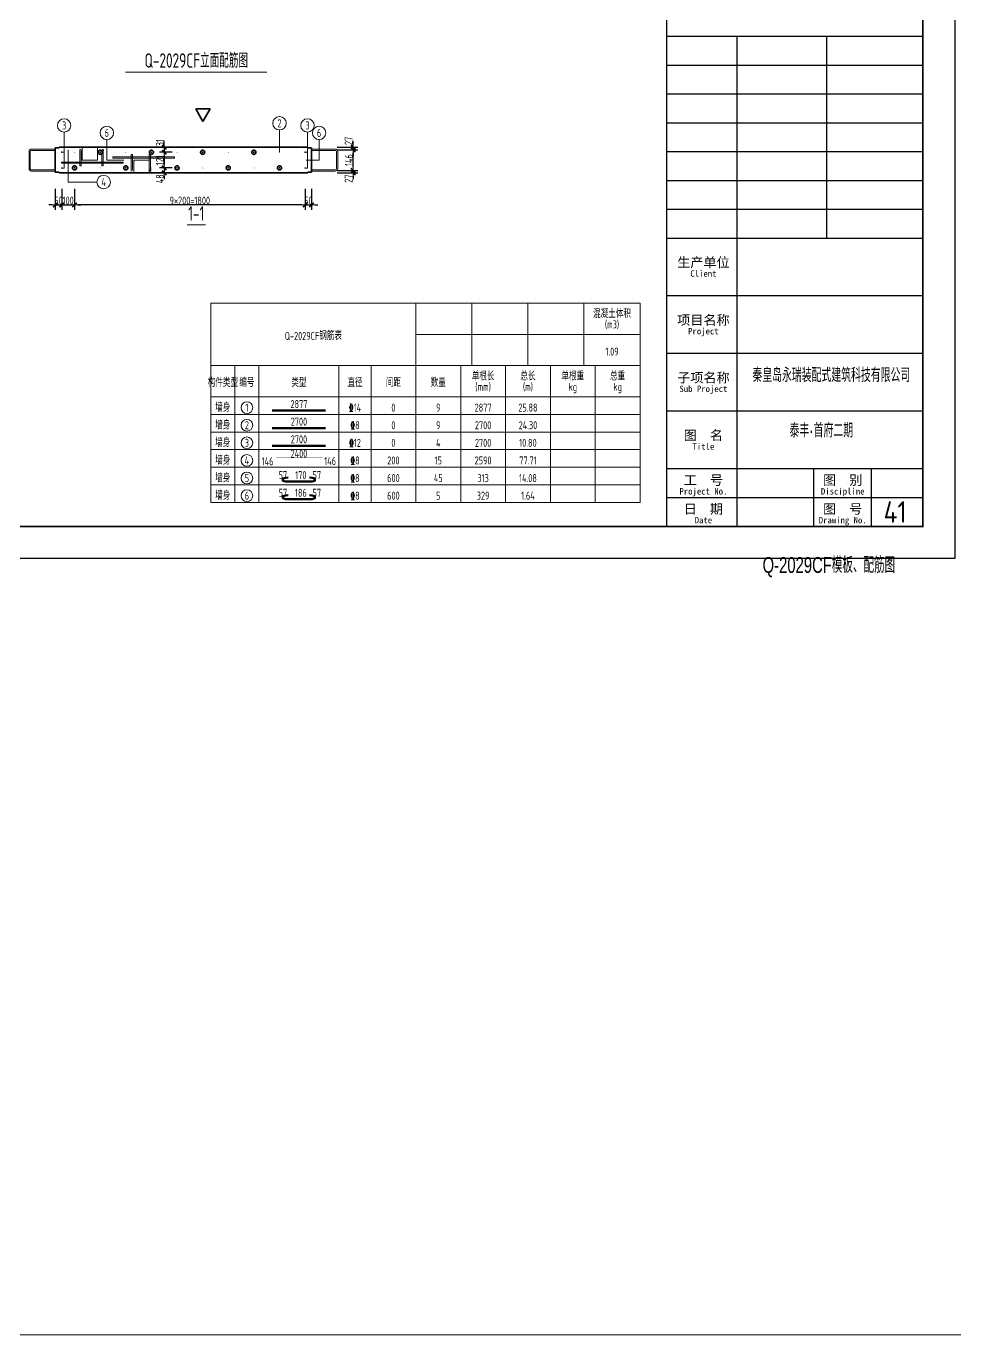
# Model space of a CAD drawing. Extents: x -85320 to 1679916, y -1321939 to 627.
# Drawn here: x 1172744 to 1201740, y -1211112 to -1170247 of the extents above; entities that cross this region are included whole.
import ezdxf
from ezdxf.enums import TextEntityAlignment as Align

# ---------------------------------------------------------------- set-up
doc = ezdxf.new("R2010")
doc.units = 0
doc.header["$LTSCALE"] = 1000
doc.linetypes.add('点划线', pattern=[1850, 1200, -300, 50, -300])
for name, color, linetype in [('BORDER', 7, 'Continuous'), ('TH', 7, 'Continuous'), ('Y-03墙-03预制墙钢筋', 1, 'Continuous'), ('图框文字', 7, 'Continuous'), ('打印线框', 7, 'Continuous'), ('拉模', 7, 'Continuous')]:
    doc.layers.add(name, color=color, linetype=linetype)
for name, color, linetype, lineweight in [('参数表文字', 7, 'Continuous', 18), ('参数表边线', 253, 'Continuous', 18), ('手孔', 6, 'Continuous', 0), ('梁截面纵筋', 1, 'Continuous', 50), ('直线', 7, 'Continuous', 18), ('预制墙图名', 7, 'Continuous', 18), ('预制墙墙身水平筋', 130, 'Continuous', 18), ('预制墙墙身纵向受力筋', 1, 'Continuous', 18), ('预制墙墙身纵向非受力筋', 94, 'Continuous', 18), ('预制墙墙身附加筋', 94, 'Continuous', 18), ('预制墙拉筋', 130, 'Continuous', 18), ('预制墙详图孔洞', 9, '点划线', 18), ('预制墙详图标注', 3, 'Continuous', 18), ('预制墙详图轮廓', 3, 'Continuous', 35)]:
    doc.layers.add(name, color=color, linetype=linetype, lineweight=lineweight)
doc.styles.get("Standard").update_dxf_attribs({"font": 'gbenor.shx', "bigfont": 'gbcbig.shx'})
doc.styles.add('TSSD_Rein', font='Tssdeng.shx', dxfattribs={"width": 0.7, "bigfont": 'hztxt.shx'})
doc.styles.add('中西文等高字体', font='hztxt_e.shx', dxfattribs={"width": 0.7, "bigfont": 'hbhz.shx'})
doc.styles.add('样式 1', font='yjkeng.shx', dxfattribs={"width": 0.7, "bigfont": 'yjkchn.shx'})
doc.styles.add('样式 2', font='yjkeng.shx', dxfattribs={"width": 0.7, "bigfont": 'yjkchn.shx'})
doc.styles.add('设计院一', font='', dxfattribs={"width": 0.8})
doc.styles.get('设计院一').set_extended_font_data('SimSun')
doc.dimstyles.new('盈建科结构', dxfattribs={"dimscale": 100, "dimtxt": 2.5, "dimasz": 1, "dimexe": 1.5, "dimexo": 0.625, "dimgap": 0.1, "dimtad": 1, "dimdec": 0, "dimrnd": 1, "dimzin": 0, "dimdsep": 46, "dimtxsty": '样式 1', "dimblk": '_yjkbk', "dimblk1": 'ARCHTICK', "dimblk2": 'ARCHTICK', "dimcen": 0.09, "dimadec": 0, "dimazin": 0, "dimtfac": 1, "dimtdec": 4, "dimtix": 1, "dimtmove": 2, "dimatfit": 3, "dimfxl": 1, "dimtolj": 1, "dimtzin": 0, "dimarcsym": 0})

# ---------------------------------------------------------------- blocks, each defined once
blk = doc.blocks.new('_yjkbk')
blk.add_line((-1, 0), (1.5, 0))
blk.add_lwpolyline([(-0.7, -0.7, 0.5, 0.5, 0), (0.7, 0.7, 0.5, 0.5, 0)], format="xyseb")
blk = doc.blocks.new('*D4552')
at = {"layer": 'Defpoints', "color": 0, "transparency": 16777216}
for p in [(1173654, -1175329), (1173854, -1175329), (1173854, -1175829)]:
    blk.add_point(p, dxfattribs=at)
at = {"layer": '预制墙详图标注', "color": 0, "lineweight": -2, "transparency": 16777216}
for p, q in [((1173654, -1175329), (1173654, -1175979)), ((1173854, -1175329), (1173854, -1175979)), ((1173554, -1175829), (1173454, -1175829)), ((1173654, -1175829), (1173854, -1175829)), ((1173954, -1175829), (1174054, -1175829))]:
    blk.add_line(p, q, dxfattribs=at)
at = {"layer": '预制墙详图标注', "color": 0, "lineweight": -2, "transparency": 16777216, "xscale": 100, "yscale": 100, "zscale": 100}
blk.add_blockref('_yjkbk', (1173654, -1175829), dxfattribs=at)
at = {"layer": '预制墙详图标注', "color": 0, "lineweight": -2, "transparency": 16777216, "xscale": 100, "yscale": 100, "zscale": 100, "rotation": 180}
blk.add_blockref('_yjkbk', (1173854, -1175829), dxfattribs=at)
at = {"layer": '预制墙详图标注', "color": 0, "transparency": 16777216, "insert": (1173754, -1175819), "char_height": 250, "attachment_point": 8, "style": '样式 1'}
blk.add_mtext('\\A1;50', dxfattribs=at)
blk = doc.blocks.new('_ArchTick')
at = {"color": 0, "linetype": 'ByBlock', "const_width": 0.4}
blk.add_lwpolyline([(-0.5, -0.5), (0.5, 0.5)], dxfattribs=at)
blk = doc.blocks.new('*D4553')
at = {"layer": 'Defpoints', "color": 0, "transparency": 16777216}
for p in [(1173854, -1175329), (1174254, -1175329), (1174254, -1175829)]:
    blk.add_point(p, dxfattribs=at)
at = {"layer": '预制墙详图标注', "color": 0, "lineweight": -2, "transparency": 16777216}
for p, q in [((1173854, -1175329), (1173854, -1175979)), ((1174254, -1175329), (1174254, -1175979)), ((1173754, -1175829), (1173654, -1175829)), ((1173854, -1175829), (1174254, -1175829)), ((1174354, -1175829), (1174454, -1175829))]:
    blk.add_line(p, q, dxfattribs=at)
at = {"layer": '预制墙详图标注', "color": 0, "lineweight": -2, "transparency": 16777216, "xscale": 100, "yscale": 100, "zscale": 100}
blk.add_blockref('_yjkbk', (1173854, -1175829), dxfattribs=at)
at = {"layer": '预制墙详图标注', "color": 0, "lineweight": -2, "transparency": 16777216, "xscale": 100, "yscale": 100, "zscale": 100, "rotation": 180}
blk.add_blockref('_yjkbk', (1174254, -1175829), dxfattribs=at)
at = {"layer": '预制墙详图标注', "color": 0, "transparency": 16777216, "insert": (1174054, -1175819), "char_height": 250, "attachment_point": 8, "style": '样式 1'}
blk.add_mtext('\\A1;100', dxfattribs=at)
blk = doc.blocks.new('*D4554')
at = {"layer": 'Defpoints', "color": 0, "transparency": 16777216}
for p in [(1174254, -1175329), (1181454, -1175329), (1174254, -1175829)]:
    blk.add_point(p, dxfattribs=at)
at = {"layer": '预制墙详图标注', "color": 0, "lineweight": -2, "transparency": 16777216}
for p, q in [((1174254, -1175392), (1174254, -1175979)), ((1181454, -1175392), (1181454, -1175979)), ((1181354, -1175829), (1174354, -1175829))]:
    blk.add_line(p, q, dxfattribs=at)
at = {"layer": '预制墙详图标注', "color": 0, "lineweight": -2, "transparency": 16777216, "xscale": 100, "yscale": 100, "zscale": 100, "rotation": 180}
blk.add_blockref('_yjkbk', (1174254, -1175829), dxfattribs=at)
at = {"layer": '预制墙详图标注', "color": 0, "lineweight": -2, "transparency": 16777216, "xscale": 100, "yscale": 100, "zscale": 100}
blk.add_blockref('_yjkbk', (1181454, -1175829), dxfattribs=at)
at = {"layer": '预制墙详图标注', "color": 0, "transparency": 16777216, "insert": (1177854, -1175819), "char_height": 250, "attachment_point": 8, "style": '样式 1'}
blk.add_mtext('\\A1;9×200=1800', dxfattribs=at)
blk = doc.blocks.new('*D4555')
at = {"layer": 'Defpoints', "color": 0, "transparency": 16777216}
for p in [(1181454, -1175329), (1181654, -1175329), (1181654, -1175829)]:
    blk.add_point(p, dxfattribs=at)
at = {"layer": '预制墙详图标注', "color": 0, "lineweight": -2, "transparency": 16777216}
for p, q in [((1181454, -1175329), (1181454, -1175979)), ((1181654, -1175329), (1181654, -1175979)), ((1181354, -1175829), (1181254, -1175829)), ((1181454, -1175829), (1181654, -1175829)), ((1181754, -1175829), (1181854, -1175829))]:
    blk.add_line(p, q, dxfattribs=at)
at = {"layer": '预制墙详图标注', "color": 0, "lineweight": -2, "transparency": 16777216, "xscale": 100, "yscale": 100, "zscale": 100}
blk.add_blockref('_yjkbk', (1181454, -1175829), dxfattribs=at)
at = {"layer": '预制墙详图标注', "color": 0, "lineweight": -2, "transparency": 16777216, "xscale": 100, "yscale": 100, "zscale": 100, "rotation": 180}
blk.add_blockref('_yjkbk', (1181654, -1175829), dxfattribs=at)
at = {"layer": '预制墙详图标注', "color": 0, "transparency": 16777216, "insert": (1181554, -1175819), "char_height": 250, "attachment_point": 8, "style": '样式 1'}
blk.add_mtext('\\A1;50', dxfattribs=at)
blk = doc.blocks.new('*D4579')
at = {"layer": 'Defpoints', "color": 0, "transparency": 16777216}
for p in [(1182454, -1174753), (1182454, -1174829), (1182954, -1174753)]:
    blk.add_point(p, dxfattribs=at)
at = {"layer": '预制墙详图标注', "color": 0, "lineweight": -2, "transparency": 16777216}
for p, q in [((1182454, -1174753), (1183104, -1174753)), ((1182454, -1174829), (1183104, -1174829)), ((1182954, -1174653), (1182954, -1174553)), ((1182954, -1174829), (1182954, -1174753)), ((1182954, -1174929), (1182954, -1175029))]:
    blk.add_line(p, q, dxfattribs=at)
at = {"layer": '预制墙详图标注', "color": 0, "lineweight": -2, "transparency": 16777216, "xscale": 100, "yscale": 100, "zscale": 100}
for p, rotation in [((1182954, -1174753), 270), ((1182954, -1174829), 90)]:
    blk.add_blockref('_yjkbk', p, dxfattribs=dict(at, rotation=rotation))
at = {"layer": '预制墙详图标注', "color": 0, "transparency": 16777216, "insert": (1182936, -1175009), "char_height": 250, "attachment_point": 8, "rotation": 90, "style": '样式 1'}
blk.add_mtext('\\A1;27', dxfattribs=at)
blk = doc.blocks.new('*D4580')
at = {"layer": 'Defpoints', "color": 0, "transparency": 16777216}
for p in [(1182454, -1174105), (1182954, -1174105), (1182454, -1174753)]:
    blk.add_point(p, dxfattribs=at)
at = {"layer": '预制墙详图标注', "color": 0, "lineweight": -2, "transparency": 16777216}
for p, q in [((1182454, -1174105), (1183104, -1174105)), ((1182954, -1174653), (1182954, -1174205)), ((1182454, -1174753), (1183104, -1174753))]:
    blk.add_line(p, q, dxfattribs=at)
at = {"layer": '预制墙详图标注', "color": 0, "lineweight": -2, "transparency": 16777216, "xscale": 100, "yscale": 100, "zscale": 100}
for p, rotation in [((1182954, -1174105), 90), ((1182954, -1174753), 270)]:
    blk.add_blockref('_yjkbk', p, dxfattribs=dict(at, rotation=rotation))
at = {"layer": '预制墙详图标注', "color": 0, "transparency": 16777216, "insert": (1182944, -1174429), "char_height": 250, "attachment_point": 8, "rotation": 90, "style": '样式 1'}
blk.add_mtext('\\A1;146', dxfattribs=at)
blk = doc.blocks.new('*D4581')
at = {"layer": 'Defpoints', "color": 0, "transparency": 16777216}
for p in [(1182454, -1174029), (1182954, -1174029), (1182454, -1174105)]:
    blk.add_point(p, dxfattribs=at)
at = {"layer": '预制墙详图标注', "color": 0, "lineweight": -2, "transparency": 16777216}
for p, q in [((1182454, -1174029), (1183104, -1174029)), ((1182954, -1173929), (1182954, -1173829)), ((1182954, -1174105), (1182954, -1174029)), ((1182454, -1174105), (1183104, -1174105)), ((1182954, -1174205), (1182954, -1174305))]:
    blk.add_line(p, q, dxfattribs=at)
at = {"layer": '预制墙详图标注', "color": 0, "lineweight": -2, "transparency": 16777216, "xscale": 100, "yscale": 100, "zscale": 100}
for p, rotation in [((1182954, -1174029), 270), ((1182954, -1174105), 90)]:
    blk.add_blockref('_yjkbk', p, dxfattribs=dict(at, rotation=rotation))
at = {"layer": '预制墙详图标注', "color": 0, "transparency": 16777216, "insert": (1182938, -1173830), "char_height": 250, "attachment_point": 8, "rotation": 90, "style": '样式 1'}
blk.add_mtext('\\A1;27', dxfattribs=at)
blk = doc.blocks.new('*D4599')
at = {"layer": 'Defpoints', "color": 0, "transparency": 16777216}
for p in [(1177054, -1174829), (1177304, -1174673), (1177304, -1174829)]:
    blk.add_point(p, dxfattribs=at)
at = {"layer": '预制墙详图标注', "color": 0, "lineweight": -2, "transparency": 16777216}
for p, q in [((1177054, -1174573), (1177054, -1174473)), ((1177304, -1174673), (1176904, -1174673)), ((1177304, -1174829), (1176904, -1174829)), ((1177054, -1174673), (1177054, -1174829)), ((1177054, -1174929), (1177054, -1175029))]:
    blk.add_line(p, q, dxfattribs=at)
at = {"layer": '预制墙详图标注', "color": 0, "lineweight": -2, "transparency": 16777216, "xscale": 100, "yscale": 100, "zscale": 100}
for p, rotation in [((1177054, -1174673), 270), ((1177054, -1174829), 90)]:
    blk.add_blockref('_yjkbk', p, dxfattribs=dict(at, rotation=rotation))
at = {"layer": '预制墙详图标注', "color": 0, "transparency": 16777216, "insert": (1177044, -1175012), "char_height": 250, "attachment_point": 8, "rotation": 90, "style": '样式 1'}
blk.add_mtext('\\A1;48', dxfattribs=at)
blk = doc.blocks.new('*D4600')
at = {"layer": 'Defpoints', "color": 0, "transparency": 16777216}
for p in [(1177304, -1174185), (1177054, -1174673), (1177304, -1174673)]:
    blk.add_point(p, dxfattribs=at)
at = {"layer": '预制墙详图标注', "color": 0, "lineweight": -2, "transparency": 16777216}
for p, q in [((1177304, -1174185), (1176904, -1174185)), ((1177054, -1174285), (1177054, -1174573)), ((1177304, -1174673), (1176904, -1174673))]:
    blk.add_line(p, q, dxfattribs=at)
at = {"layer": '预制墙详图标注', "color": 0, "lineweight": -2, "transparency": 16777216, "xscale": 100, "yscale": 100, "zscale": 100}
for p, rotation in [((1177054, -1174185), 90), ((1177054, -1174673), 270)]:
    blk.add_blockref('_yjkbk', p, dxfattribs=dict(at, rotation=rotation))
at = {"layer": '预制墙详图标注', "color": 0, "transparency": 16777216, "insert": (1177044, -1174429), "char_height": 250, "attachment_point": 8, "rotation": 90, "style": '样式 1'}
blk.add_mtext('\\A1;121', dxfattribs=at)
blk = doc.blocks.new('*D4601')
at = {"layer": 'Defpoints', "color": 0, "transparency": 16777216}
for p in [(1177304, -1174029), (1177054, -1174185), (1177304, -1174185)]:
    blk.add_point(p, dxfattribs=at)
at = {"layer": '预制墙详图标注', "color": 0, "lineweight": -2, "transparency": 16777216}
for p, q in [((1177304, -1174029), (1176904, -1174029)), ((1177054, -1173929), (1177054, -1173829)), ((1177054, -1174029), (1177054, -1174185)), ((1177304, -1174185), (1176904, -1174185)), ((1177054, -1174285), (1177054, -1174385))]:
    blk.add_line(p, q, dxfattribs=at)
at = {"layer": '预制墙详图标注', "color": 0, "lineweight": -2, "transparency": 16777216, "xscale": 100, "yscale": 100, "zscale": 100}
for p, rotation in [((1177054, -1174029), 270), ((1177054, -1174185), 90)]:
    blk.add_blockref('_yjkbk', p, dxfattribs=dict(at, rotation=rotation))
at = {"layer": '预制墙详图标注', "color": 0, "transparency": 16777216, "insert": (1177044, -1173884), "char_height": 250, "attachment_point": 8, "rotation": 90, "style": '样式 1'}
blk.add_mtext('\\A1;31', dxfattribs=at)
blk = doc.blocks.new('图框1')
at = {"color": 7}
for p, q in [((1425679, -783089), (1425679, -823089)), ((1433679, -783089), (1433679, -823089)), ((1433679, -823089), (1433679, -783089)), ((1433679, -783089), (1433679, -823089)), ((1433679, -823089), (1433679, -783089)), ((1433679, -807789), (1425679, -807789)), ((1427879, -814089), (1427879, -807789)), ((1430679, -814089), (1430679, -807789)), ((1433679, -808689), (1425679, -808689)), ((1433679, -809589), (1425679, -809589)), ((1433679, -810489), (1425679, -810489)), ((1433679, -811389), (1425679, -811389)), ((1433679, -812289), (1425679, -812289)), ((1433679, -813189), (1425679, -813189)), ((1433679, -814089), (1425679, -814089)), ((1427879, -823089), (1427879, -814089)), ((1433679, -814089), (1431691, -814089)), ((1433679, -815889), (1425679, -815889)), ((1433679, -817689), (1425679, -817689)), ((1433679, -819489), (1425679, -819489)), ((1433679, -821289), (1425679, -821289)), ((1430279, -823089), (1430279, -821289)), ((1432079, -823089), (1432079, -821289)), ((1433679, -822189), (1425679, -822189)), ((1425679, -823089), (1433679, -823089)), ((1425679, -823089), (1433679, -823089))]:
    blk.add_line(p, q, dxfattribs=at)
at = {"layer": 'BORDER', "const_width": 50}
blk.add_lwpolyline([(1377779, -823089), (1377779, -783089), (1433679, -783089), (1433679, -823089)], close=True, dxfattribs=at)
at = {"color": 7, "style": '设计院一'}
for s, height, p in [('生产单位', 300, (1426829, -814989)), ('Client', 200, (1426829, -815289)), ('项目名称', 300, (1426829, -816789)), ('Project', 200, (1426829, -817089)), ('子项名称', 300, (1426829, -818589)), ('Sub Project', 200, (1426829, -818889)), ('图  名', 300, (1426829, -820389)), ('Title', 200, (1426829, -820689)), ('工  号', 300, (1426829, -821789)), ('图  别', 300, (1431179, -821789)), ('Project No.', 200, (1426829, -822089)), ('Discipline', 200, (1431179, -822089)), ('日  期', 300, (1426829, -822689)), ('图  号', 300, (1431179, -822689)), ('Date', 200, (1426829, -822989)), ('Drawing No.', 200, (1431179, -822989))]:
    blk.add_text(s, height=height, dxfattribs=at).set_placement(p, align=Align.CENTER)
at = {"layer": 'TH', "color": 2, "style": '中西文等高字体', "width": 0.7}
for s, p in [('秦皇岛永瑞装配式建筑科技有限公司', (1428359, -818709)), ('泰丰·首府二期', (1429517, -820439))]:
    blk.add_text(s, height=440, dxfattribs=at).set_placement(p, align=Align.BOTTOM_LEFT)
blk = doc.blocks.new('闭口大左')
at = {"layer": '预制墙墙身水平筋', "color": 4, "lineweight": 0}
for p, q in [((1052669, -854687), (1052669, -855255)), ((1052709, -854687), (1052709, -855255))]:
    blk.add_line(p, q, dxfattribs=at)
at = {"layer": '预制墙墙身水平筋', "lineweight": 0}
for p, q in [((1052729, -854627), (1053489, -854627)), ((1052729, -854627), (1053489, -854627)), ((1052729, -854627), (1053489, -854627)), ((1052729, -854627), (1053489, -854627)), ((1052729, -854627), (1053489, -854627)), ((1052729, -854627), (1053489, -854627)), ((1052729, -854627), (1053489, -854627)), ((1052729, -854627), (1053489, -854627)), ((1052729, -854627), (1053489, -854627)), ((1052729, -854627), (1053489, -854627)), ((1052729, -854627), (1053489, -854627)), ((1052729, -854627), (1053489, -854627)), ((1052729, -854627), (1053489, -854627)), ((1052729, -854627), (1053489, -854627)), ((1052729, -854627), (1053489, -854627)), ((1053489, -854667), (1052729, -854667)), ((1053489, -854667), (1052729, -854667)), ((1053489, -854667), (1052729, -854667)), ((1053489, -854667), (1052729, -854667)), ((1053489, -854667), (1052729, -854667)), ((1053489, -854667), (1052729, -854667)), ((1053489, -854667), (1052729, -854667)), ((1053489, -854667), (1052729, -854667)), ((1053489, -854667), (1052729, -854667)), ((1053489, -854667), (1052729, -854667)), ((1053489, -854667), (1052729, -854667)), ((1053489, -854667), (1052729, -854667)), ((1053489, -854667), (1052729, -854667)), ((1053489, -854667), (1052729, -854667)), ((1053489, -854667), (1052729, -854667)), ((1052729, -855275), (1053489, -855275)), ((1053489, -855315), (1052729, -855315))]:
    blk.add_line(p, q, dxfattribs=at)
for centre, radius, start, end in [((1052729, -854687), 60, 90, 180), ((1052729, -854687), 60, 90, 180), ((1052729, -854687), 60, 90, 180), ((1052729, -854687), 60, 90, 180), ((1052729, -854687), 60, 90, 180), ((1052729, -854687), 60, 90, 180), ((1052729, -854687), 60, 90, 180), ((1052729, -854687), 60, 90, 180), ((1052729, -854687), 60, 90, 180), ((1052729, -854687), 60, 90, 180), ((1052729, -854687), 60, 90, 180), ((1052729, -854687), 60, 90, 180), ((1052729, -854687), 60, 90, 180), ((1052729, -854687), 60, 90, 180), ((1052729, -854687), 20, 90, 180), ((1052729, -854687), 20, 90, 180), ((1052729, -854687), 20, 90, 180), ((1052729, -854687), 20, 90, 180), ((1052729, -854687), 20, 90, 180), ((1052729, -854687), 20, 90, 180), ((1052729, -854687), 20, 90, 180), ((1052729, -854687), 20, 90, 180), ((1052729, -854687), 20, 90, 180), ((1052729, -854687), 20, 90, 180), ((1052729, -854687), 20, 90, 180), ((1052729, -854687), 20, 90, 180), ((1052729, -854687), 20, 90, 180), ((1052729, -854687), 20, 90, 180), ((1052729, -855255), 60, 180, 270), ((1052729, -855255), 20, 180, 270)]:
    blk.add_arc(centre, radius, start, end, dxfattribs=at)
blk = doc.blocks.new('u闭口大右')
at = {"layer": '预制墙墙身水平筋', "lineweight": 0}
for p, q in [((1059089, -854627), (1059833, -854627)), ((1059089, -854627), (1059833, -854627)), ((1059089, -854627), (1059833, -854627)), ((1059089, -854627), (1059833, -854627)), ((1059089, -854627), (1059833, -854627)), ((1059089, -854627), (1059833, -854627)), ((1059089, -854627), (1059833, -854627)), ((1059089, -854627), (1059833, -854627)), ((1059089, -854627), (1059833, -854627)), ((1059089, -854627), (1059833, -854627)), ((1059089, -854627), (1059833, -854627)), ((1059089, -854627), (1059833, -854627)), ((1059089, -854627), (1059833, -854627)), ((1059089, -854627), (1059833, -854627)), ((1059089, -854627), (1059833, -854627)), ((1059833, -854667), (1059089, -854667)), ((1059833, -854667), (1059089, -854667)), ((1059833, -854667), (1059089, -854667)), ((1059833, -854667), (1059089, -854667)), ((1059833, -854667), (1059089, -854667)), ((1059833, -854667), (1059089, -854667)), ((1059833, -854667), (1059089, -854667)), ((1059833, -854667), (1059089, -854667)), ((1059833, -854667), (1059089, -854667)), ((1059833, -854667), (1059089, -854667)), ((1059833, -854667), (1059089, -854667)), ((1059833, -854667), (1059089, -854667)), ((1059833, -854667), (1059089, -854667)), ((1059833, -854667), (1059089, -854667)), ((1059833, -854667), (1059089, -854667)), ((1059869, -854732), (1059869, -854703)), ((1059869, -854732), (1059869, -854703)), ((1059869, -854732), (1059869, -854703)), ((1059869, -854732), (1059869, -854703)), ((1059869, -854732), (1059869, -854703)), ((1059869, -854732), (1059869, -854703)), ((1059869, -854732), (1059869, -854703)), ((1059869, -854732), (1059869, -854703)), ((1059869, -854732), (1059869, -854703)), ((1059869, -854732), (1059869, -854703)), ((1059869, -854732), (1059869, -854703)), ((1059869, -854732), (1059869, -854703)), ((1059869, -854732), (1059869, -854703)), ((1059869, -854732), (1059869, -854703)), ((1059869, -854732), (1059869, -854703)), ((1059909, -854703), (1059909, -854732)), ((1059909, -854703), (1059909, -854732)), ((1059909, -854703), (1059909, -854732)), ((1059909, -854703), (1059909, -854732)), ((1059909, -854703), (1059909, -854732)), ((1059909, -854703), (1059909, -854732)), ((1059909, -854703), (1059909, -854732)), ((1059909, -854703), (1059909, -854732)), ((1059909, -854703), (1059909, -854732)), ((1059909, -854703), (1059909, -854732)), ((1059909, -854703), (1059909, -854732)), ((1059909, -854703), (1059909, -854732)), ((1059909, -854703), (1059909, -854732)), ((1059909, -854703), (1059909, -854732)), ((1059909, -854703), (1059909, -854732)), ((1059089, -855275), (1059833, -855275)), ((1059089, -855275), (1059833, -855275)), ((1059089, -855275), (1059833, -855275)), ((1059089, -855275), (1059833, -855275)), ((1059089, -855275), (1059833, -855275)), ((1059089, -855275), (1059833, -855275)), ((1059089, -855275), (1059833, -855275)), ((1059089, -855275), (1059833, -855275)), ((1059089, -855275), (1059833, -855275)), ((1059089, -855275), (1059833, -855275)), ((1059089, -855275), (1059833, -855275)), ((1059089, -855275), (1059833, -855275)), ((1059089, -855275), (1059833, -855275)), ((1059089, -855275), (1059833, -855275)), ((1059089, -855275), (1059833, -855275)), ((1059833, -855315), (1059089, -855315))]:
    blk.add_line(p, q, dxfattribs=at)
at = {"layer": '预制墙墙身水平筋', "color": 4, "lineweight": 0}
for p, q in [((1059869, -854703), (1059869, -855238)), ((1059909, -854703), (1059909, -855238))]:
    blk.add_line(p, q, dxfattribs=at)
at = {"layer": '预制墙墙身水平筋', "lineweight": 0}
for centre, radius, start, end in [((1059833, -854703), 76.6, 360, 90), ((1059833, -854703), 76.6, 360, 90), ((1059833, -854703), 76.6, 360, 90), ((1059833, -854703), 76.6, 360, 90), ((1059833, -854703), 76.6, 360, 90), ((1059833, -854703), 76.6, 360, 90), ((1059833, -854703), 76.6, 360, 90), ((1059833, -854703), 76.6, 360, 90), ((1059833, -854703), 76.6, 360, 90), ((1059833, -854703), 76.6, 360, 90), ((1059833, -854703), 76.6, 360, 90), ((1059833, -854703), 76.6, 360, 90), ((1059833, -854703), 76.6, 360, 90), ((1059833, -854703), 76.6, 360, 90), ((1059833, -854703), 36.6, 360, 90), ((1059833, -854703), 36.6, 360, 90), ((1059833, -854703), 36.6, 360, 90), ((1059833, -854703), 36.6, 360, 90), ((1059833, -854703), 36.6, 360, 90), ((1059833, -854703), 36.6, 360, 90), ((1059833, -854703), 36.6, 360, 90), ((1059833, -854703), 36.6, 360, 90), ((1059833, -854703), 36.6, 360, 90), ((1059833, -854703), 36.6, 360, 90), ((1059833, -854703), 36.6, 360, 90), ((1059833, -854703), 36.6, 360, 90), ((1059833, -854703), 36.6, 360, 90), ((1059833, -854703), 36.6, 360, 90), ((1059833, -855238), 76.6, 270, 0), ((1059833, -855238), 76.6, 270, 0), ((1059833, -855238), 76.6, 270, 0), ((1059833, -855238), 76.6, 270, 0), ((1059833, -855238), 76.6, 270, 0), ((1059833, -855238), 76.6, 270, 0), ((1059833, -855238), 76.6, 270, 0), ((1059833, -855238), 76.6, 270, 0), ((1059833, -855238), 76.6, 270, 0), ((1059833, -855238), 76.6, 270, 0), ((1059833, -855238), 76.6, 270, 0), ((1059833, -855238), 76.6, 270, 0), ((1059833, -855238), 76.6, 270, 0), ((1059833, -855238), 36.6, 270, 0), ((1059833, -855238), 76.6, 270, 0)]:
    blk.add_arc(centre, radius, start, end, dxfattribs=at)
blk = doc.blocks.new('手孔弯筋')
at = {"layer": '预制墙墙身水平筋', "color": 4, "lineweight": 0}
blk.add_line((1057610, -855147), (1057650, -855147), dxfattribs=at)
at = {"layer": '预制墙拉筋', "lineweight": 0}
for p, q in [((1057610, -854684), (1057610, -855147)), ((1057650, -855147), (1057650, -854684))]:
    blk.add_line(p, q, dxfattribs=at)
for radius in [57.5, 17.5]:
    blk.add_arc((1057592, -854684), radius, 360, 90, dxfattribs=at)

msp = doc.modelspace()

# ---------------------------------------------------------------- linework, layer by layer
at = {"layer": 'Y-03墙-03预制墙钢筋', "const_width": 6.4}
msp.add_lwpolyline([(1181993.551, -1183728.528), (1180563.852, -1183728.528, 0.414213562), (1180554.252, -1183738.128), (1180554.252, -1183962.55, 0.414213562), (1180563.852, -1183972.15), (1181993.551, -1183972.15, 0.414213562), (1182003.151, -1183962.55), (1182003.151, -1183738.128, 0.414213562)], format="xyb", close=True, dxfattribs=at)
at = {"layer": '参数表文字', "lineweight": 18}
for centre in [(1179635.621, -1182158.045), (1179635.621, -1182708.045), (1179635.621, -1183258.045), (1179635.621, -1183808.045), (1179635.621, -1184358.045), (1179635.621, -1184908.045)]:
    msp.add_circle(centre, 183.333, dxfattribs=at)
at = {"layer": '参数表边线', "lineweight": 18}
for p, q in [((1178510.621, -1180845.545), (1178510.621, -1178895.545)), ((1178510.621, -1178895.545), (1184910.621, -1178895.545)), ((1184910.621, -1180845.545), (1184910.621, -1178895.545)), ((1184910.621, -1179870.545), (1184910.621, -1178895.545)), ((1184910.621, -1178895.545), (1186660.621, -1178895.545)), ((1186660.621, -1179870.545), (1186660.621, -1178895.545)), ((1186660.621, -1178895.545), (1188410.621, -1178895.545)), ((1188410.621, -1179870.545), (1188410.621, -1178895.545)), ((1188410.621, -1178895.545), (1190160.621, -1178895.545)), ((1190160.621, -1179870.545), (1190160.621, -1178895.545)), ((1190160.621, -1178895.545), (1191910.621, -1178895.545)), ((1191910.621, -1179870.545), (1191910.621, -1178895.545)), ((1184910.621, -1180845.545), (1184910.621, -1179870.545)), ((1184910.621, -1179870.545), (1186660.621, -1179870.545)), ((1186660.621, -1180845.545), (1186660.621, -1179870.545)), ((1186660.621, -1179870.545), (1188410.621, -1179870.545)), ((1188410.621, -1180845.545), (1188410.621, -1179870.545)), ((1188410.621, -1179870.545), (1190160.621, -1179870.545)), ((1190160.621, -1180845.545), (1190160.621, -1179870.545)), ((1190160.621, -1179870.545), (1191910.621, -1179870.545)), ((1191910.621, -1180845.545), (1191910.621, -1179870.545)), ((1178510.621, -1180845.545), (1179260.621, -1180845.545)), ((1178510.621, -1180845.545), (1178510.621, -1181820.545)), ((1179260.621, -1180845.545), (1180010.621, -1180845.545)), ((1179260.621, -1180845.545), (1179260.621, -1181820.545)), ((1180010.621, -1180845.545), (1182510.621, -1180845.545)), ((1180010.621, -1180845.545), (1180010.621, -1181820.545)), ((1182510.621, -1180845.545), (1183510.621, -1180845.545)), ((1182510.621, -1180845.545), (1182510.621, -1181820.545)), ((1183510.621, -1180845.545), (1184910.621, -1180845.545)), ((1183510.621, -1180845.545), (1183510.621, -1181820.545)), ((1184910.621, -1180845.545), (1186310.621, -1180845.545)), ((1184910.621, -1180845.545), (1184910.621, -1181820.545)), ((1186310.621, -1180845.545), (1187710.621, -1180845.545)), ((1186310.621, -1180845.545), (1186310.621, -1181820.545)), ((1187710.621, -1180845.545), (1189110.621, -1180845.545)), ((1187710.621, -1180845.545), (1187710.621, -1181820.545)), ((1189110.621, -1180845.545), (1190510.621, -1180845.545)), ((1189110.621, -1180845.545), (1189110.621, -1181820.545)), ((1190510.621, -1180845.545), (1191910.621, -1180845.545)), ((1190510.621, -1180845.545), (1190510.621, -1181820.545)), ((1191910.621, -1180845.545), (1191910.621, -1181820.545)), ((1178510.621, -1181820.545), (1179260.621, -1181820.545)), ((1178510.621, -1181820.545), (1178510.621, -1182370.545)), ((1179260.621, -1181820.545), (1180010.621, -1181820.545)), ((1179260.621, -1181820.545), (1179260.621, -1182370.545)), ((1180010.621, -1181820.545), (1182510.621, -1181820.545)), ((1180010.621, -1181820.545), (1180010.621, -1182370.545)), ((1182510.621, -1181820.545), (1183510.621, -1181820.545)), ((1182510.621, -1181820.545), (1182510.621, -1182370.545)), ((1183510.621, -1181820.545), (1184910.621, -1181820.545)), ((1183510.621, -1181820.545), (1183510.621, -1182370.545)), ((1184910.621, -1181820.545), (1186310.621, -1181820.545)), ((1184910.621, -1181820.545), (1184910.621, -1182370.545)), ((1186310.621, -1181820.545), (1187710.621, -1181820.545)), ((1186310.621, -1181820.545), (1186310.621, -1182370.545)), ((1187710.621, -1181820.545), (1189110.621, -1181820.545)), ((1187710.621, -1181820.545), (1187710.621, -1182370.545)), ((1189110.621, -1181820.545), (1190510.621, -1181820.545)), ((1189110.621, -1181820.545), (1189110.621, -1182370.545)), ((1190510.621, -1181820.545), (1191910.621, -1181820.545)), ((1190510.621, -1181820.545), (1190510.621, -1182370.545)), ((1191910.621, -1181820.545), (1191910.621, -1182370.545)), ((1178510.621, -1182370.545), (1179260.621, -1182370.545)), ((1178510.621, -1182370.545), (1178510.621, -1182920.545)), ((1179260.621, -1182370.545), (1180010.621, -1182370.545)), ((1179260.621, -1182370.545), (1179260.621, -1182920.545)), ((1180010.621, -1182370.545), (1182510.621, -1182370.545)), ((1180010.621, -1182370.545), (1180010.621, -1182920.545)), ((1182510.621, -1182370.545), (1183510.621, -1182370.545)), ((1182510.621, -1182370.545), (1182510.621, -1182920.545)), ((1183510.621, -1182370.545), (1184910.621, -1182370.545)), ((1183510.621, -1182370.545), (1183510.621, -1182920.545)), ((1184910.621, -1182370.545), (1186310.621, -1182370.545)), ((1184910.621, -1182370.545), (1184910.621, -1182920.545)), ((1186310.621, -1182370.545), (1187710.621, -1182370.545)), ((1186310.621, -1182370.545), (1186310.621, -1182920.545)), ((1187710.621, -1182370.545), (1189110.621, -1182370.545)), ((1187710.621, -1182370.545), (1187710.621, -1182920.545)), ((1189110.621, -1182370.545), (1190510.621, -1182370.545)), ((1189110.621, -1182370.545), (1189110.621, -1182920.545)), ((1190510.621, -1182370.545), (1191910.621, -1182370.545)), ((1190510.621, -1182370.545), (1190510.621, -1182920.545)), ((1191910.621, -1182370.545), (1191910.621, -1182920.545)), ((1178510.621, -1182920.545), (1179260.621, -1182920.545)), ((1178510.621, -1182920.545), (1178510.621, -1183470.545)), ((1179260.621, -1182920.545), (1180010.621, -1182920.545)), ((1179260.621, -1182920.545), (1179260.621, -1183470.545)), ((1180010.621, -1182920.545), (1182510.621, -1182920.545)), ((1180010.621, -1182920.545), (1180010.621, -1183470.545)), ((1182510.621, -1182920.545), (1183510.621, -1182920.545)), ((1182510.621, -1182920.545), (1182510.621, -1183470.545)), ((1183510.621, -1182920.545), (1184910.621, -1182920.545)), ((1183510.621, -1182920.545), (1183510.621, -1183470.545)), ((1184910.621, -1182920.545), (1186310.621, -1182920.545)), ((1184910.621, -1182920.545), (1184910.621, -1183470.545)), ((1186310.621, -1182920.545), (1187710.621, -1182920.545)), ((1186310.621, -1182920.545), (1186310.621, -1183470.545)), ((1187710.621, -1182920.545), (1189110.621, -1182920.545)), ((1187710.621, -1182920.545), (1187710.621, -1183470.545)), ((1189110.621, -1182920.545), (1190510.621, -1182920.545)), ((1189110.621, -1182920.545), (1189110.621, -1183470.545)), ((1190510.621, -1182920.545), (1191910.621, -1182920.545)), ((1190510.621, -1182920.545), (1190510.621, -1183470.545)), ((1191910.621, -1182920.545), (1191910.621, -1183470.545)), ((1178510.621, -1183470.545), (1179260.621, -1183470.545)), ((1178510.621, -1183470.545), (1178510.621, -1184020.545)), ((1179260.621, -1183470.545), (1180010.621, -1183470.545)), ((1179260.621, -1183470.545), (1179260.621, -1184020.545)), ((1180010.621, -1183470.545), (1182510.621, -1183470.545)), ((1180010.621, -1183470.545), (1180010.621, -1184020.545)), ((1182510.621, -1183470.545), (1183510.621, -1183470.545)), ((1182510.621, -1183470.545), (1182510.621, -1184020.545)), ((1183510.621, -1183470.545), (1184910.621, -1183470.545)), ((1183510.621, -1183470.545), (1183510.621, -1184020.545)), ((1184910.621, -1183470.545), (1186310.621, -1183470.545)), ((1184910.621, -1183470.545), (1184910.621, -1184020.545)), ((1186310.621, -1183470.545), (1187710.621, -1183470.545)), ((1186310.621, -1183470.545), (1186310.621, -1184020.545)), ((1187710.621, -1183470.545), (1189110.621, -1183470.545)), ((1187710.621, -1183470.545), (1187710.621, -1184020.545)), ((1189110.621, -1183470.545), (1190510.621, -1183470.545)), ((1189110.621, -1183470.545), (1189110.621, -1184020.545)), ((1190510.621, -1183470.545), (1191910.621, -1183470.545)), ((1190510.621, -1183470.545), (1190510.621, -1184020.545)), ((1191910.621, -1183470.545), (1191910.621, -1184020.545)), ((1178510.621, -1184020.545), (1179260.621, -1184020.545)), ((1178510.621, -1184020.545), (1178510.621, -1184570.545)), ((1179260.621, -1184020.545), (1180010.621, -1184020.545)), ((1179260.621, -1184020.545), (1179260.621, -1184570.545)), ((1180010.621, -1184020.545), (1182510.621, -1184020.545)), ((1180010.621, -1184020.545), (1180010.621, -1184570.545)), ((1182510.621, -1184020.545), (1183510.621, -1184020.545)), ((1182510.621, -1184020.545), (1182510.621, -1184570.545)), ((1183510.621, -1184020.545), (1184910.621, -1184020.545)), ((1183510.621, -1184020.545), (1183510.621, -1184570.545)), ((1184910.621, -1184020.545), (1186310.621, -1184020.545)), ((1184910.621, -1184020.545), (1184910.621, -1184570.545)), ((1186310.621, -1184020.545), (1187710.621, -1184020.545)), ((1186310.621, -1184020.545), (1186310.621, -1184570.545)), ((1187710.621, -1184020.545), (1189110.621, -1184020.545)), ((1187710.621, -1184020.545), (1187710.621, -1184570.545)), ((1189110.621, -1184020.545), (1190510.621, -1184020.545)), ((1189110.621, -1184020.545), (1189110.621, -1184570.545)), ((1190510.621, -1184020.545), (1191910.621, -1184020.545)), ((1190510.621, -1184020.545), (1190510.621, -1184570.545)), ((1191910.621, -1184020.545), (1191910.621, -1184570.545)), ((1178510.621, -1184570.545), (1179260.621, -1184570.545)), ((1178510.621, -1184570.545), (1178510.621, -1185120.545)), ((1179260.621, -1184570.545), (1180010.621, -1184570.545)), ((1179260.621, -1184570.545), (1179260.621, -1185120.545)), ((1180010.621, -1184570.545), (1182510.621, -1184570.545)), ((1180010.621, -1184570.545), (1180010.621, -1185120.545)), ((1182510.621, -1184570.545), (1183510.621, -1184570.545)), ((1182510.621, -1184570.545), (1182510.621, -1185120.545)), ((1183510.621, -1184570.545), (1184910.621, -1184570.545)), ((1183510.621, -1184570.545), (1183510.621, -1185120.545)), ((1184910.621, -1184570.545), (1186310.621, -1184570.545)), ((1184910.621, -1184570.545), (1184910.621, -1185120.545)), ((1186310.621, -1184570.545), (1187710.621, -1184570.545)), ((1186310.621, -1184570.545), (1186310.621, -1185120.545)), ((1187710.621, -1184570.545), (1189110.621, -1184570.545)), ((1187710.621, -1184570.545), (1187710.621, -1185120.545)), ((1189110.621, -1184570.545), (1190510.621, -1184570.545)), ((1189110.621, -1184570.545), (1189110.621, -1185120.545)), ((1190510.621, -1184570.545), (1191910.621, -1184570.545)), ((1190510.621, -1184570.545), (1190510.621, -1185120.545)), ((1191910.621, -1184570.545), (1191910.621, -1185120.545)), ((1178510.621, -1185120.545), (1179260.621, -1185120.545)), ((1179260.621, -1185120.545), (1180010.621, -1185120.545)), ((1180010.621, -1185120.545), (1182510.621, -1185120.545)), ((1182510.621, -1185120.545), (1183510.621, -1185120.545)), ((1183510.621, -1185120.545), (1184910.621, -1185120.545)), ((1184910.621, -1185120.545), (1186310.621, -1185120.545)), ((1186310.621, -1185120.545), (1187710.621, -1185120.545)), ((1187710.621, -1185120.545), (1189110.621, -1185120.545)), ((1189110.621, -1185120.545), (1190510.621, -1185120.545)), ((1190510.621, -1185120.545), (1191910.621, -1185120.545))]:
    msp.add_line(p, q, dxfattribs=at)
at = {"layer": '手孔', "color": 6}
for points in [[(1174494.962, -1174429.354), (1174974.962, -1174429.354), (1174974.962, -1174029.354), (1174494.962, -1174029.354)], [(1176101.025, -1174829.354), (1176581.025, -1174829.354), (1176581.025, -1174429.354), (1176101.025, -1174429.354)]]:
    msp.add_lwpolyline(points, close=True, dxfattribs=at)
at = {"layer": '打印线框', "color": 1}
msp.add_lwpolyline([(1142339.778, -1186871.679), (1142339.778, -1144871.679), (1201739.778, -1144871.679), (1201739.778, -1186871.679)], close=True, dxfattribs=at)
at = {"layer": '梁截面纵筋', "lineweight": 50}
for points in [[(1180427.288, -1182249.712), (1182093.955, -1182249.712)], [(1180427.288, -1182799.712), (1182093.955, -1182799.712)], [(1180427.288, -1183349.712), (1182093.955, -1183349.712)], [(1180927.288, -1184342.194), (1180843.955, -1184349.069), (1180760.621, -1184371.069), (1180760.621, -1184439.819), (1180843.955, -1184461.819), (1181677.288, -1184461.819), (1181760.621, -1184439.819), (1181760.621, -1184371.069), (1181677.288, -1184349.069), (1181593.955, -1184342.194)], [(1180927.288, -1184892.194), (1180843.955, -1184899.069), (1180760.621, -1184921.069), (1180760.621, -1184989.819), (1180843.955, -1185011.819), (1181677.288, -1185011.819), (1181760.621, -1184989.819), (1181760.621, -1184921.069), (1181677.288, -1184899.069), (1181593.955, -1184892.194)]]:
    msp.add_lwpolyline(points, dxfattribs=at)
at = {"layer": '直线', "lineweight": 18}
for p, q in [((1173853.678, -1174181.354), (1173928.678, -1174181.354)), ((1181453.678, -1174181.354), (1181528.678, -1174181.354)), ((1174053.678, -1174753.354), (1174053.678, -1175115.354))]:
    msp.add_line(p, q, dxfattribs=at)
for points in [[(1173853.678, -1174677.354), (1173928.678, -1174677.354), (1173928.678, -1173556.354)], [(1180653.678, -1174185.354), (1180653.678, -1173488.354)], [(1181453.678, -1174677.354), (1181528.678, -1174677.354), (1181528.678, -1173556.354)], [(1175795.678, -1174429.354), (1175261.678, -1174429.354), (1175261.678, -1173789.354)], [(1181489.678, -1174429.354), (1181889.678, -1174429.354), (1181889.678, -1173789.354)], [(1174053.678, -1174105.354), (1174053.678, -1175115.354), (1174951.678, -1175115.354)]]:
    msp.add_lwpolyline(points, dxfattribs=at)
for centre in [(1173928.678, -1173346.354), (1180653.678, -1173278.354), (1181528.678, -1173346.354), (1175261.678, -1173579.354), (1181889.678, -1173579.354), (1175161.678, -1175115.354)]:
    msp.add_circle(centre, 210, dxfattribs=at)
at = {"layer": '预制墙图名', "lineweight": 18}
for p, q in [((1175848.237, -1171679.354), (1180259.119, -1171679.354)), ((1177768.966, -1176454.354), (1178338.389, -1176454.354))]:
    msp.add_line(p, q, dxfattribs=at)
at = {"layer": '预制墙墙身水平筋', "color": 4}
for points in [[(993126.888, -1050834.805), (1679915.705, -1050834.805), (1679915.705, -1211112.227), (993126.888, -1211112.227)], [(1175448.577, -1174369.705), (1177372.202, -1174369.705), (1177372.202, -1174329.705), (1175448.577, -1174329.705)], [(1173845.335, -1174489.003), (1175768.96, -1174489.003), (1175768.96, -1174529.003), (1173845.335, -1174529.003)]]:
    msp.add_lwpolyline(points, close=True, dxfattribs=at)
at = {"layer": '预制墙墙身水平筋', "lineweight": 18, "const_width": 0.18}
for points in [[(1173653.678, -1174085.354), (1174405.372, -1174085.354)], [(1174405.372, -1174125.354), (1173653.678, -1174125.354)], [(1181653.678, -1174085.354), (1175168.356, -1174085.354)], [(1175168.356, -1174125.354), (1181653.678, -1174125.354)], [(1176008.613, -1174733.354), (1173653.678, -1174733.354)], [(1173653.678, -1174773.354), (1176008.613, -1174773.354)], [(1181653.678, -1174733.354), (1176643.365, -1174733.354)], [(1176643.365, -1174773.354), (1181653.678, -1174773.354)]]:
    msp.add_lwpolyline(points, dxfattribs=at)
at = {"layer": '预制墙墙身纵向受力筋', "lineweight": 18, "const_width": 28}
for points in [[(1175067.678, -1174185.354, 1), (1175039.678, -1174185.354, 1)], [(1176667.678, -1174185.354, 1), (1176639.678, -1174185.354, 1)], [(1178267.678, -1174185.354, 1), (1178239.678, -1174185.354, 1)], [(1179867.678, -1174185.354, 1), (1179839.678, -1174185.354, 1)], [(1174267.678, -1174673.354, 1), (1174239.678, -1174673.354, 1)], [(1175867.678, -1174673.354, 1), (1175839.678, -1174673.354, 1)], [(1177467.678, -1174673.354, 1), (1177439.678, -1174673.354, 1)], [(1179067.678, -1174673.354, 1), (1179039.678, -1174673.354, 1)], [(1180667.678, -1174673.354, 1), (1180639.678, -1174673.354, 1)]]:
    msp.add_lwpolyline(points, format="xyb", close=True, dxfattribs=at)
at = {"layer": '预制墙墙身纵向非受力筋', "lineweight": 18, "const_width": 12}
for points in [[(1174259.678, -1174185.354, 1), (1174247.678, -1174185.354, 1)], [(1175859.678, -1174185.354, 1), (1175847.678, -1174185.354, 1)], [(1177459.678, -1174185.354, 1), (1177447.678, -1174185.354, 1)], [(1179059.678, -1174185.354, 1), (1179047.678, -1174185.354, 1)], [(1180659.678, -1174185.354, 1), (1180647.678, -1174185.354, 1)], [(1175059.678, -1174673.354, 1), (1175047.678, -1174673.354, 1)], [(1176659.678, -1174673.354, 1), (1176647.678, -1174673.354, 1)], [(1178259.678, -1174673.354, 1), (1178247.678, -1174673.354, 1)], [(1179859.678, -1174673.354, 1), (1179847.678, -1174673.354, 1)]]:
    msp.add_lwpolyline(points, format="xyb", close=True, dxfattribs=at)
at = {"layer": '预制墙墙身附加筋', "lineweight": 18, "const_width": 24}
for points in [[(1173865.678, -1174181.354, 1), (1173841.678, -1174181.354, 1)], [(1181465.678, -1174181.354, 1), (1181441.678, -1174181.354, 1)], [(1173865.678, -1174677.354, 1), (1173841.678, -1174677.354, 1)], [(1181465.678, -1174677.354, 1), (1181441.678, -1174677.354, 1)]]:
    msp.add_lwpolyline(points, format="xyb", close=True, dxfattribs=at)
at = {"layer": '预制墙拉筋', "lineweight": 18, "const_width": 0.18}
for points in [[(1173963.172, -1174708.193), (1173908.059, -1174786.104, -0.24342753), (1173847.675, -1174817.354), (1173832.677, -1174817.354, -0.414213568), (1173801.678, -1174786.355), (1173801.678, -1174087.352, -0.414213568), (1173847.675, -1174041.354), (1173862.674, -1174041.354, -0.24342753), (1173899.397, -1174060.359), (1173963.172, -1174150.516), (1173937.048, -1174168.996), (1173873.273, -1174078.839, 0.24342753), (1173862.674, -1174073.354), (1173847.675, -1174073.354, 0.414213568), (1173833.678, -1174087.352), (1173833.678, -1174786.355), (1173831.675, -1174786.355, 0.414213568), (1173832.677, -1174787.357), (1173832.677, -1174785.354), (1173847.675, -1174785.354, 0.24342753), (1173881.934, -1174767.624), (1173937.048, -1174689.713)], [(1175925.172, -1174708.193), (1175870.059, -1174786.104, -0.24342753), (1175809.675, -1174817.354), (1175794.677, -1174817.354, -0.414213568), (1175763.678, -1174786.355), (1175763.678, -1174087.352, -0.414213568), (1175809.675, -1174041.354), (1175824.674, -1174041.354, -0.24342753), (1175861.397, -1174060.359), (1175925.172, -1174150.516), (1175899.048, -1174168.996), (1175835.273, -1174078.839, 0.24342753), (1175824.674, -1174073.354), (1175809.675, -1174073.354, 0.414213568), (1175795.678, -1174087.352), (1175795.678, -1174786.355), (1175793.675, -1174786.355, 0.414213568), (1175794.677, -1174787.357), (1175794.677, -1174785.354), (1175809.675, -1174785.354, 0.24342753), (1175843.934, -1174767.624), (1175899.048, -1174689.713)], [(1178325.172, -1174708.193), (1178270.059, -1174786.104, -0.24342753), (1178209.675, -1174817.354), (1178194.677, -1174817.354, -0.414213568), (1178163.678, -1174786.355), (1178163.678, -1174087.352, -0.414213568), (1178209.675, -1174041.354), (1178224.674, -1174041.354, -0.24342753), (1178261.397, -1174060.359), (1178325.172, -1174150.516), (1178299.048, -1174168.996), (1178235.273, -1174078.839, 0.24342753), (1178224.674, -1174073.354), (1178209.675, -1174073.354, 0.414213568), (1178195.678, -1174087.352), (1178195.678, -1174786.355), (1178193.675, -1174786.355, 0.414213568), (1178194.677, -1174787.357), (1178194.677, -1174785.354), (1178209.675, -1174785.354, 0.24342753), (1178243.934, -1174767.624), (1178299.048, -1174689.713)], [(1180725.172, -1174708.193), (1180670.059, -1174786.104, -0.24342753), (1180609.675, -1174817.354), (1180594.677, -1174817.354, -0.414213568), (1180563.678, -1174786.355), (1180563.678, -1174087.352, -0.414213568), (1180609.675, -1174041.354), (1180624.674, -1174041.354, -0.24342753), (1180661.397, -1174060.359), (1180725.172, -1174150.516), (1180699.048, -1174168.996), (1180635.273, -1174078.839, 0.24342753), (1180624.674, -1174073.354), (1180609.675, -1174073.354, 0.414213568), (1180595.678, -1174087.352), (1180595.678, -1174786.355), (1180593.675, -1174786.355, 0.414213568), (1180594.677, -1174787.357), (1180594.677, -1174785.354), (1180609.675, -1174785.354, 0.24342753), (1180643.934, -1174767.624), (1180699.048, -1174689.713)], [(1181370.308, -1174689.713), (1181425.421, -1174767.624, 0.24342753), (1181459.68, -1174785.354), (1181474.679, -1174785.354), (1181474.679, -1174787.357, 0.414213568), (1181475.68, -1174786.355), (1181473.678, -1174786.355), (1181473.678, -1174087.352, 0.414213568), (1181459.68, -1174073.354), (1181444.682, -1174073.354, 0.24342753), (1181434.083, -1174078.839), (1181370.308, -1174168.996), (1181344.183, -1174150.516), (1181407.959, -1174060.359, -0.24342753), (1181444.682, -1174041.354), (1181459.68, -1174041.354, -0.414213568), (1181505.678, -1174087.352), (1181505.678, -1174786.355, -0.414213568), (1181474.679, -1174817.354), (1181459.68, -1174817.354, -0.24342753), (1181399.297, -1174786.104), (1181344.183, -1174708.193)]]:
    msp.add_lwpolyline(points, format="xyb", close=True, dxfattribs=at)
at = {"layer": '预制墙详图孔洞', "lineweight": 35}
for centre in [(1175053.678, -1174185.354), (1176653.678, -1174185.354), (1178253.678, -1174185.354), (1179853.678, -1174185.354), (1174253.678, -1174673.354), (1175853.678, -1174673.354), (1177453.678, -1174673.354), (1179053.678, -1174673.354), (1180653.678, -1174673.354)]:
    msp.add_circle(centre, 64, dxfattribs=at)
at = {"layer": '预制墙详图标注', "lineweight": 35}
for p, q in [((1178264.487, -1173219.714), (1178039.487, -1172830.003)), ((1178489.487, -1172830.003), (1178039.487, -1172830.003)), ((1178264.487, -1173219.714), (1178489.487, -1172830.003))]:
    msp.add_line(p, q, dxfattribs=at)
at = {"layer": '预制墙详图轮廓', "lineweight": 35}
for p, q in [((1173653.678, -1174809.354), (1173653.678, -1174049.354)), ((1173653.678, -1174049.354), (1173773.678, -1174049.354)), ((1173773.678, -1174029.354), (1181533.678, -1174029.354)), ((1173773.678, -1174049.354), (1173773.678, -1174029.354)), ((1181533.678, -1174029.354), (1181533.678, -1174049.354)), ((1181533.678, -1174049.354), (1181653.678, -1174049.354)), ((1181653.678, -1174049.354), (1181653.678, -1174809.354)), ((1173773.678, -1174809.354), (1173653.678, -1174809.354)), ((1173773.678, -1174829.354), (1173773.678, -1174809.354)), ((1173773.678, -1174829.354), (1181533.678, -1174829.354)), ((1181653.678, -1174809.354), (1181533.678, -1174809.354)), ((1181533.678, -1174809.354), (1181533.678, -1174829.354))]:
    msp.add_line(p, q, dxfattribs=at)

# ---------------------------------------------------------------- block references
at = {"layer": '拉模', "color": 3}
msp.add_blockref('图框1', (-232939.171, -362782.985), dxfattribs=at)
at = {"layer": '预制墙墙身水平筋', "color": 4}
for name, p in [('闭口大左', (120164.307, -319458.506)), ('手孔弯筋', (116812.955, -319458.506)), ('u闭口大右', (122564.307, -319458.506))]:
    msp.add_blockref(name, p, dxfattribs=at)
at = {"layer": '预制墙墙身水平筋', "color": 4, "xscale": -1}
msp.add_blockref('手孔弯筋', (2232760.772, -319458.506), dxfattribs=at)
at = {"layer": '预制墙墙身水平筋', "color": 4, "xscale": -1, "rotation": 180}
msp.add_blockref('手孔弯筋', (118416.197, -2029400.202), dxfattribs=at)
at = {"layer": '预制墙墙身水平筋', "color": 4, "rotation": 180}
msp.add_blockref('手孔弯筋', (2234235.782, -2029400.202), dxfattribs=at)

# ---------------------------------------------------------------- texts
at = {"layer": '参数表文字', "linetype": 'Continuous', "style": 'TSSD_Rein', "width": 0.7}
for s, p in [('混凝土体积', (1191035.621, -1179433.045)), ('单根长', (1187010.621, -1181383.045)), ('总长', (1188410.621, -1181383.045)), ('单根重', (1189810.621, -1181383.045)), ('总重', (1191210.621, -1181383.045))]:
    msp.add_text(s, height=250, dxfattribs=at).set_placement(p, align=Align.BOTTOM_CENTER)
for s, p in [('Q-2029CF钢筋表', (1181710.621, -1179920.545)), ('1.09', (1191035.621, -1180408.045)), ('构件类型', (1178885.621, -1181383.045)), ('编号', (1179635.621, -1181383.045)), ('类型', (1181260.621, -1181383.045)), ('直径', (1183010.621, -1181383.045)), ('间距', (1184210.621, -1181383.045)), ('数量', (1185610.621, -1181383.045)), ('墙身', (1178885.621, -1182158.045)), ('1', (1179635.621, -1182158.045)), ('2877', (1181260.621, -1182048.045)), ('%%13214', (1183010.621, -1182158.045)), ('0', (1184210.621, -1182158.045)), ('9', (1185610.621, -1182158.045)), ('2877', (1187010.621, -1182158.045)), ('25.88', (1188410.621, -1182158.045)), ('墙身', (1178885.621, -1182708.045)), ('2', (1179635.621, -1182708.045)), ('2700', (1181260.621, -1182598.045)), ('%%1328', (1183010.621, -1182708.045)), ('0', (1184210.621, -1182708.045)), ('9', (1185610.621, -1182708.045)), ('2700', (1187010.621, -1182708.045)), ('24.30', (1188410.621, -1182708.045)), ('2700', (1181260.621, -1183148.045)), ('墙身', (1178885.621, -1183258.045)), ('3', (1179635.621, -1183258.045)), ('%%13212', (1183010.621, -1183258.045)), ('0', (1184210.621, -1183258.045)), ('4', (1185610.621, -1183258.045)), ('2700', (1187010.621, -1183258.045)), ('10.80', (1188410.621, -1183258.045)), ('墙身', (1178885.621, -1183808.045)), ('4', (1179635.621, -1183808.045)), ('146', (1180279.152, -1183834.93)), ('2400', (1181260.621, -1183596.141)), ('146', (1182233.864, -1183826.751)), ('%%1328', (1183010.621, -1183808.045)), ('200', (1184210.621, -1183808.045)), ('15', (1185610.621, -1183808.045)), ('2590', (1187010.621, -1183808.045)), ('77.71', (1188410.621, -1183808.045)), ('墙身', (1178885.621, -1184358.045)), ('5', (1179635.621, -1184358.045)), ('57', (1180760.621, -1184266.378)), (' 170', (1181260.621, -1184266.378)), (' 57', (1181760.621, -1184266.378)), ('%%1328', (1183010.621, -1184358.045)), ('600', (1184210.621, -1184358.045)), ('45', (1185610.621, -1184358.045)), ('313', (1187010.621, -1184358.045)), ('14.08', (1188410.621, -1184358.045)), ('墙身', (1178885.621, -1184908.045)), ('6', (1179635.621, -1184908.045)), ('57', (1180760.621, -1184816.378)), (' 186', (1181260.621, -1184816.378)), (' 57', (1181760.621, -1184816.378)), ('%%1328', (1183010.621, -1184908.045)), ('600', (1184210.621, -1184908.045)), ('5', (1185610.621, -1184908.045)), ('329', (1187010.621, -1184908.045)), ('1.64', (1188410.621, -1184908.045))]:
    msp.add_text(s, height=250, dxfattribs=at).set_placement(p, align=Align.MIDDLE_CENTER)
for s, p in [('(m3)', (1191035.621, -1179433.045)), ('(mm)', (1187010.621, -1181383.045)), ('(m)', (1188410.621, -1181383.045)), ('kg', (1189810.621, -1181383.045)), ('kg', (1191210.621, -1181383.045))]:
    msp.add_text(s, height=250, dxfattribs=at).set_placement(p, align=Align.TOP_CENTER)
at = {"layer": '图框文字', "color": 2, "style": '中西文等高字体', "width": 0.7}
msp.add_text('Q-2029CF模板、配筋图', height=495, dxfattribs=at).set_placement((1195737.28, -1187467.971), align=Align.BOTTOM_LEFT)
at = {"layer": '拉模', "color": 3}
msp.add_text('41', height=673.8429, dxfattribs=at).set_placement((1199518.213, -1185752.566))
at = {"layer": '直线', "linetype": 'Continuous', "style": '样式 1', "width": 0.7}
for s, p in [('3', (1173928.678, -1173346.354)), ('2', (1180653.678, -1173278.354)), ('3', (1181528.678, -1173346.354)), ('6', (1175261.678, -1173579.354)), ('6', (1181889.678, -1173579.354)), ('4', (1175161.678, -1175115.354))]:
    msp.add_text(s, height=250, dxfattribs=at).set_placement(p, align=Align.MIDDLE_CENTER)
at = {"layer": '预制墙图名', "linetype": 'Continuous', "style": '样式 2', "width": 0.7}
for s, p in [('Q-2029CF立面配筋图', (1178053.678, -1171679.354)), ('1-1', (1178053.678, -1176454.354))]:
    msp.add_text(s, height=450, dxfattribs=at).set_placement(p, align=Align.BOTTOM_CENTER)

# ---------------------------------------------------------------- dimensions: what is measured, and where the dimension line sits
at = {"layer": '预制墙详图标注'}
for base, p1, p2, angle, text, picture, middle in [((1182953.678, -1174029.354), (1182453.678, -1174105.354), (1182453.678, -1174029.354), 90, '27', '*D4581', (1182813.433, -1173829.763)), ((1177053.678, -1174185.354), (1177303.678, -1174029.354), (1177303.678, -1174185.354), 270, '31', '*D4601', (1176918.678, -1173883.793)), ((1177053.678, -1174829.354), (1177303.678, -1174673.354), (1177303.678, -1174829.354), 270, '48', '*D4599', (1176918.678, -1175012.497)), ((1182953.678, -1174753.354), (1182453.678, -1174829.354), (1182453.678, -1174753.354), 90, '27', '*D4579', (1182810.918, -1175009.38))]:
    dim = msp.add_linear_dim(base=base, p1=p1, p2=p2, angle=angle, text=text, dimstyle='盈建科结构', override={"dimexo": 0, "dimlfac": 0.25, "dimrnd": 5}, dxfattribs=at)
    dim.commit()
    dim.dimension.update_dxf_attribs({"geometry": picture, "text_midpoint": middle, "dimtype": 161})
for p1, p2, distance, text, override, picture, middle in [((1177303.678, -1174185.354), (1177303.678, -1174673.354), -250, '121', {"dimscale": 100, "dimtxt": 2.5, "dimasz": 1, "dimexe": 1.5, "dimexo": 0, "dimgap": 0.1, "dimtad": 1, "dimlfac": 0.25, "dimrnd": 5, "dimdle": 0, "dimfxlon": 0}, '*D4600', (1176918.678, -1174429.354)), ((1182453.678, -1174753.354), (1182453.678, -1174105.354), -500, '146', {"dimscale": 100, "dimtxt": 2.5, "dimasz": 1, "dimexe": 1.5, "dimexo": 0, "dimgap": 0.1, "dimtad": 1, "dimlfac": 0.25, "dimrnd": 5, "dimdle": 0, "dimfxlon": 0}, '*D4580', (1182818.678, -1174429.354)), ((1181453.678, -1175329.354), (1174253.678, -1175329.354), 500, '9×200=1800', {"dimscale": 100, "dimtxt": 2.5, "dimasz": 1, "dimexe": 1.5, "dimexo": 0.625, "dimgap": 0.1, "dimtad": 1, "dimlfac": 0.25, "dimrnd": 5, "dimdle": 0, "dimtix": 1, "dimfxlon": 0}, '*D4554', (1177853.678, -1175694.354))]:
    dim = msp.add_aligned_dim(p1=p1, p2=p2, distance=distance, text=text, dimstyle='盈建科结构', override=override, dxfattribs=at)
    dim.commit()
    dim.dimension.update_dxf_attribs({"geometry": picture, "text_midpoint": middle})
for p1, p2, picture, middle in [((1173653.678, -1175329.354), (1173853.678, -1175329.354), '*D4552', (1173753.678, -1175694.354)), ((1173853.678, -1175329.354), (1174253.678, -1175329.354), '*D4553', (1174053.678, -1175694.354)), ((1181453.678, -1175329.354), (1181653.678, -1175329.354), '*D4555', (1181553.678, -1175694.354))]:
    dim = msp.add_aligned_dim(p1=p1, p2=p2, distance=-500, dimstyle='盈建科结构', override={"dimscale": 100, "dimtxt": 2.5, "dimasz": 1, "dimexe": 1.5, "dimexo": 0, "dimgap": 0.1, "dimtad": 1, "dimlfac": 0.25, "dimrnd": 5, "dimdle": 0, "dimfxlon": 0}, dxfattribs=at)
    dim.commit()
    dim.dimension.update_dxf_attribs({"geometry": picture, "text_midpoint": middle})

doc.saveas('drawing.dxf')
